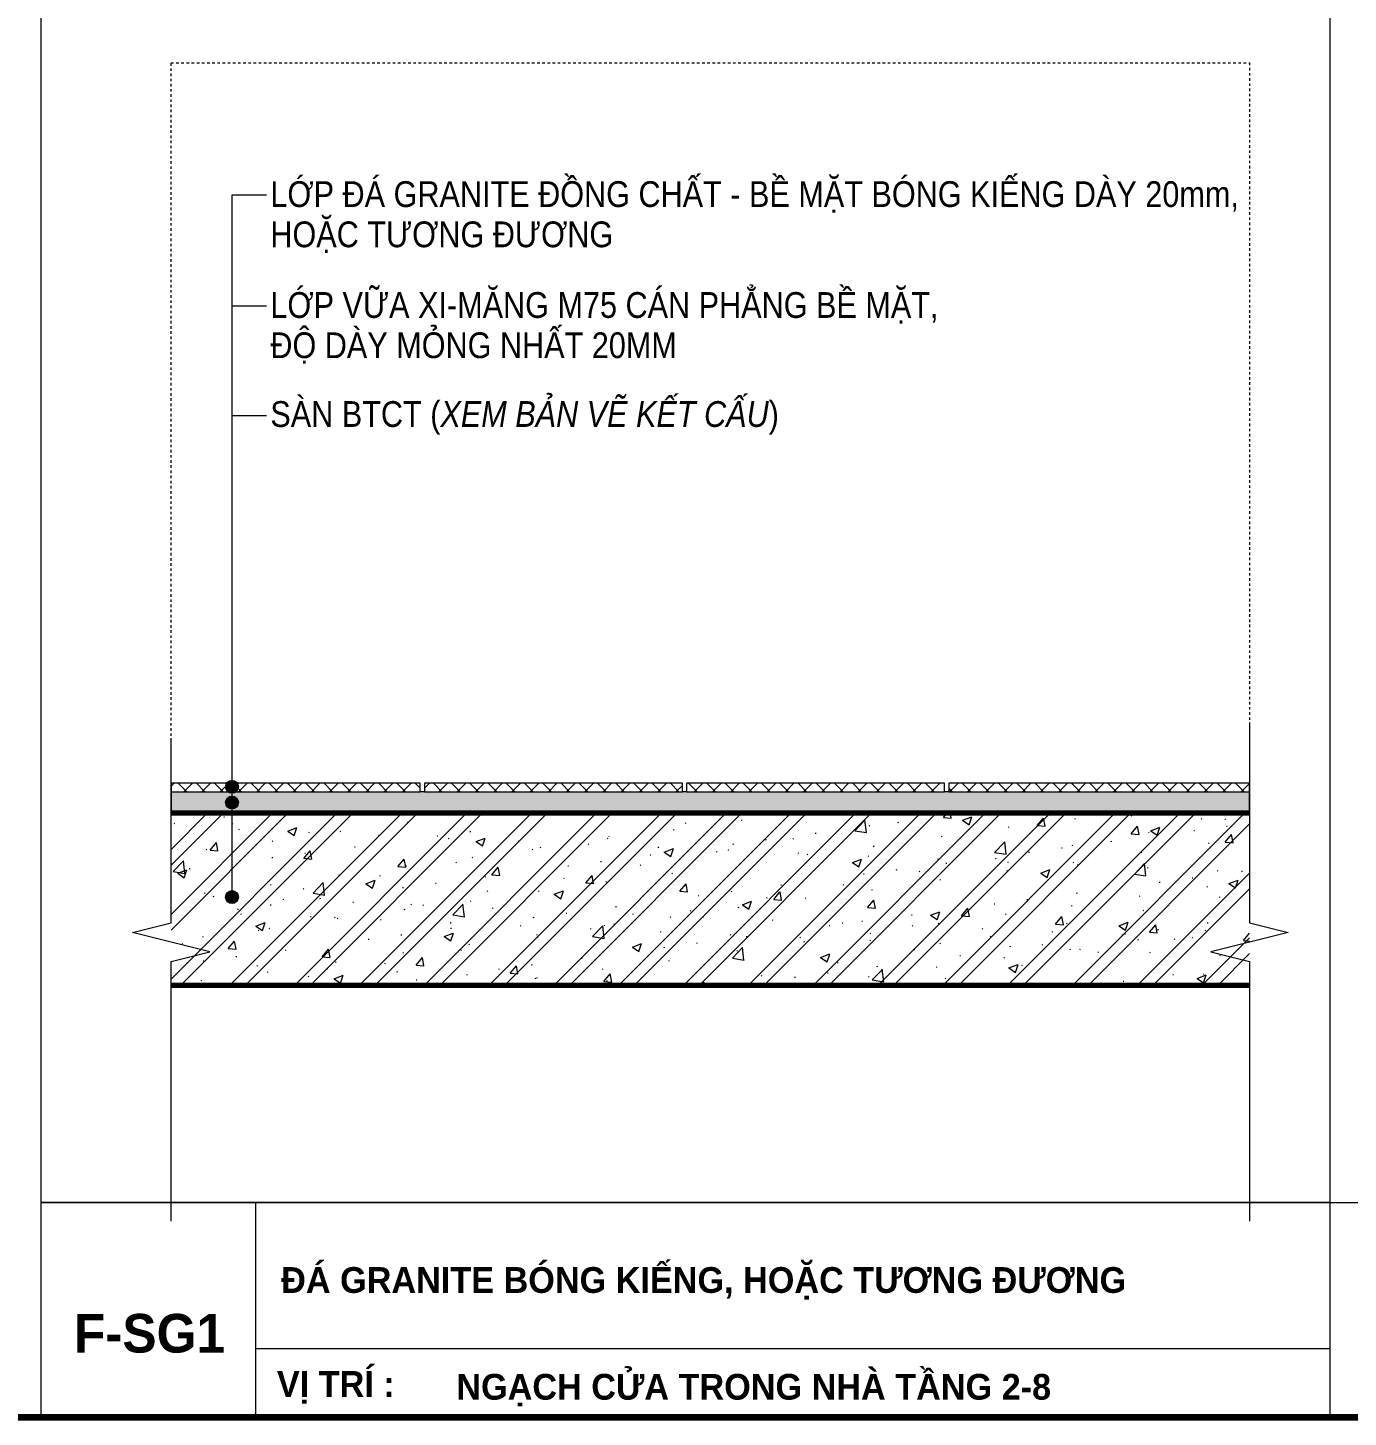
# Model space of a CAD drawing. Header units: millimetres. Extents: x 2839 to 13349, y 2387 to 11762.
# Drawn here: x 3672 to 5209, y 2387 to 4004 of the extents above; entities that cross this region are included whole.
import ezdxf

# ---------------------------------------------------------------- set-up
doc = ezdxf.new("R2010")
doc.units = ezdxf.units.MM
doc.linetypes.add('Dash', pattern=[6, 3, -3])
for name, color, linetype, lineweight in [('A-DETL-2', 90, 'Continuous', 70), ('A-DETL-GENF-1', 7, 'Continuous', 18), ('A-DETL-GENF-2', 9, 'Continuous', 18), ('A-DETL-THIN', 151, 'Continuous', 18), ('A-DETL-WIDE', 214, 'Continuous', 100), ('A-FLOR-OVHD', 1, 'Dash', 18), ('G-ANNO-TEXT-1', 7, 'Continuous', 9), ('G-ANNO-TEXT-2', 250, 'Continuous', 9)]:
    doc.layers.add(name, color=color, linetype=linetype, lineweight=lineweight)
doc.styles.add('Arial_3', font='arial_0.ttf', dxfattribs={"width": 0.85, "height": 30})
doc.styles.add('Arial_B_1', font='arialbd_0.ttf', dxfattribs={"width": 0.95, "height": 45})
doc.styles.add('Arial_B_2', font='arialbd_0.ttf', dxfattribs={"width": 0.95, "height": 30})

msp = doc.modelspace()

# ---------------------------------------------------------------- hatches: boundary and pattern name
at = {"layer": 'A-DETL-GENF-1'}
h = msp.add_hatch(dxfattribs=at)
h.set_pattern_fill('FP_40', color=256, style=0, pattern_type=2)
h.set_pattern_definition([(45, (-2094.63, -3363.992), (-10.606602, 10.606602), []), (135, (-2094.63, -3363.992), (-10.606602, -10.606602), [])])
h.paths.add_polyline_path([(4134.1, 3114.9), (4434.1, 3114.9), (4434.1, 3124.9), (4134.1, 3124.9)])
h.paths.add_polyline_path([(4439.1, 3114.9), (4739.1, 3114.9), (4739.1, 3124.9), (4439.1, 3124.9)])
h.paths.add_polyline_path([(5094.1, 3114.9), (5094.1, 3124.9), (4744.1, 3124.9), (4744.1, 3114.9)])
h.paths.add_polyline_path([(3839.1, 3114.9), (4129.1, 3114.9), (4129.1, 3124.9), (3839.1, 3124.9)])
h = msp.add_hatch(dxfattribs=at)
h.set_pattern_fill('FP_39', color=256, style=0, pattern_type=2)
h.set_pattern_definition([(0, (-2094.63, -3363.992), (48.768, 12.192), [2.012, -34.564, 2.012, -34.564, -195.072]), (0, (-2094.63, -3363.992), (48.768, 12.192), [-73.152, 0, -195.072]), (0, (-2094.63, -3363.992), (48.768, 12.192), [0, -73.152, 2.012, -71.14, -121.92]), (0, (-2094.63, -3363.992), (48.768, 12.192), [-146.304, 2.012, -34.564, 0, -85.344]), (0, (-2094.63, -3363.992), (48.768, 12.192), [0, -182.88, 2.012, -22.372, -60.96]), (0, (-2094.63, -3363.992), (48.768, 12.192), [-207.264, 2.012, -58.948]), (120, (-2076.342, -3357.896), (-34.942582, 36.138327), [2.012, -34.564, 2.012, -34.564, -195.072]), (120, (-2076.342, -3357.896), (-34.942582, 36.138327), [-73.152, 0, -195.072]), (120, (-2076.342, -3357.896), (-34.942582, 36.138327), [0, -73.152, 2.012, -71.14, -121.92]), (120, (-2076.342, -3357.896), (-34.942582, 36.138327), [-146.304, 2.012, -34.564, 0, -85.344]), (120, (-2076.342, -3357.896), (-34.942582, 36.138327), [0, -182.88, 2.012, -22.372, -60.96]), (120, (-2076.342, -3357.896), (-34.942582, 36.138327), [-207.264, 2.012, -58.948]), (240, (-2070.246, -3333.512), (-13.825418, -48.330327), [2.012, -34.564, 2.012, -34.564, -195.072]), (240, (-2070.246, -3333.512), (-13.825418, -48.330327), [-73.152, 0, -195.072]), (240, (-2070.246, -3333.512), (-13.825418, -48.330327), [0, -73.152, 2.012, -71.14, -121.92]), (240, (-2070.246, -3333.512), (-13.825418, -48.330327), [-146.304, 2.012, -34.564, 0, -85.344]), (240, (-2070.246, -3333.512), (-13.825418, -48.330327), [0, -182.88, 2.012, -22.372, -60.96]), (240, (-2070.246, -3333.512), (-13.825418, -48.330327), [-207.264, 2.012, -58.948])])
h.paths.add_polyline_path([(4744.1, 3089.9), (5094.1, 3089.9), (5094.1, 3114.9), (3839.1, 3114.9), (3839.1, 3089.9), (4739.1, 3089.9)])
at = {"layer": 'A-DETL-GENF-2'}
h = msp.add_hatch(dxfattribs=at)
h.set_pattern_fill('FP_13', color=256, style=0, pattern_type=2)
h.set_pattern_definition([(50, (37.09, 0), (109.3103, -9.5638), [11.43, -125.73]), (355, (37.09, 0), (-21.1454, 114.6342), [9.144, -100.584]), (100.451, (46.2, -0.8), (88.1655, 105.0698), [9.714, -106.854]), (46.184, (37.1, 30.48), (162.6475, -25.2258), [17.145, -188.595]), (96.636, (50.65, 28.38), (142.4415, 148.4563), [14.571, -160.281]), (351.184, (37.1, 30.48), (142.4433, 148.455), [13.716, -150.876]), (21, (52.33, 22.86), (90.9683, -61.3593), [11.43, -125.73]), (326, (52.33, 22.86), (37.0815, 110.5128), [9.144, -100.584]), (71.451, (59.91, 17.75), (128.0502, 49.1526), [9.714, -106.854]), (37.5, (37.093, 0), (1.8536, 50.73325), [1.006, -98.359, 1.006, -101.102, -100.965]), (37.5, (37.093, 0), (1.8536, 50.73325), [-201.473, 1.006, -99.959]), (7.5, (37.093, 0), (40.0923, 60.10833), [1.006, -57.211, 1.006, -96.073, -38.481]), (7.5, (37.093, 0), (40.0923, 60.10833), [-155.296, 1.006, -37.475]), (327.5, (3.11, 0), (81.355, -3.43733), [1.006, -37.094, 1.006, -117.866, -157.734]), (327.5, (3.11, 0), (81.355, -3.43733), [-156.972, 1.006, -156.728]), (317.5, (-12.13, 0), (88.87804, 15.25595), [1.006, -48.524, 1.006, -77.937, -112.014]), (317.5, (-12.13, 0), (88.87804, 15.25595), [-128.473, 1.006, -111.008]), (45, (37.093, 0), (-37.71708, 37.71708), []), (45, (37.093, 57.15), (-37.71708, 37.71708), [])])
h.paths.add_polyline_path([(5094.1, 2889.9), (5094.1, 3089.9), (3839.1, 3089.9), (3839.1, 2889.9)])
at = {"layer": 'G-ANNO-TEXT-2'}
h = msp.add_hatch(color=256, dxfattribs=at)
edge = h.paths.add_edge_path()
edge.add_arc((3910.1, 3120.7), 7.5, 0, 360)
h = msp.add_hatch(color=256, dxfattribs=at)
edge = h.paths.add_edge_path()
edge.add_arc((3910.1, 3102.4), 7.5, 0, 360)
h = msp.add_hatch(color=256, dxfattribs=at)
edge = h.paths.add_edge_path()
edge.add_arc((3910.1, 2992.3), 7.5, 0, 360)

# ---------------------------------------------------------------- linework, layer by layer
at = {"layer": 'A-DETL-2'}
for p, q in [((5094.1, 3089.9), (3839.1, 3089.9)), ((3839.1, 2889.9), (5094.1, 2889.9))]:
    msp.add_line(p, q, dxfattribs=at)
at = {"layer": 'A-DETL-THIN'}
for p, q in [((3687.6, 10786.9), (3687.6, 2386.9)), ((5187.6, 10786.9), (5187.6, 2386.9)), ((5094.1, 3192.4), (5094.1, 2962.4)), ((3839.1, 2962.4), (3839.1, 3177.4)), ((4129.1, 3124.9), (3839.1, 3124.9)), ((3839.1, 3124.9), (3839.1, 3114.9)), ((4129.1, 3114.9), (4129.1, 3124.9)), ((4134.1, 3124.9), (4134.1, 3114.9)), ((4434.1, 3124.9), (4134.1, 3124.9)), ((4434.1, 3114.9), (4434.1, 3124.9)), ((4439.1, 3124.9), (4439.1, 3114.9)), ((4739.1, 3124.9), (4439.1, 3124.9)), ((4739.1, 3114.9), (4739.1, 3124.9)), ((5094.1, 3124.9), (4744.1, 3124.9)), ((4744.1, 3124.9), (4744.1, 3114.9)), ((5094.1, 3114.9), (5094.1, 3124.9)), ((3839.1, 3114.9), (3839.1, 3089.9)), ((3839.1, 3114.9), (4129.1, 3114.9)), ((4134.1, 3114.9), (4129.1, 3114.9)), ((4134.1, 3114.9), (4434.1, 3114.9)), ((4439.1, 3114.9), (4434.1, 3114.9)), ((4439.1, 3114.9), (4739.1, 3114.9)), ((4744.1, 3114.9), (4739.1, 3114.9)), ((4744.1, 3114.9), (5094.1, 3114.9)), ((5094.1, 3089.9), (5094.1, 3114.9)), ((3794.1, 2951.1), (3839.1, 2962.4)), ((5094.1, 2962.4), (5139.1, 2951.1)), ((3884.1, 2928.6), (3794.1, 2951.1)), ((5139.1, 2951.1), (5049.1, 2928.6)), ((3839.1, 2917.4), (3884.1, 2928.6)), ((5049.1, 2928.6), (5094.1, 2917.4)), ((3839.1, 2614.9), (3839.1, 2917.4)), ((5094.1, 2917.4), (5094.1, 2614.9)), ((3687.6, 2636.9), (8187.6, 2636.9)), ((5187.6, 2636.9), (3687.6, 2636.9)), ((5187.6, 2636.9), (3687.6, 2636.9)), ((3937.6, 2636.9), (3937.6, 2386.9)), ((3937.6, 2466.9), (5187.6, 2466.9)), ((3547.6, 2386.9), (8187.6, 2386.9))]:
    msp.add_line(p, q, dxfattribs=at)
at = {"layer": 'A-DETL-WIDE'}
msp.add_line((3547.6, 2386.9), (8187.6, 2386.9), dxfattribs=at)
at = {"layer": 'A-FLOR-OVHD'}
for p, q in [((3839.1, 3089.9), (3839.1, 3963.5)), ((3839.1, 3963.5), (5094.1, 3963.5)), ((5094.1, 3963.5), (5094.1, 3089.9))]:
    msp.add_line(p, q, dxfattribs=at)
at = {"layer": 'G-ANNO-TEXT-2'}
for p, q in [((3910.1, 3809.9), (3950.2, 3809.9)), ((3910.1, 3120.7), (3910.1, 3809.9)), ((3910.1, 3680.7), (3950.2, 3680.7)), ((3910.1, 3102.4), (3910.1, 3680.7)), ((3910.1, 3552.9), (3950.2, 3552.9)), ((3910.1, 2992.3), (3910.1, 3552.9))]:
    msp.add_line(p, q, dxfattribs=at)
for centre in [(3910.1, 3120.7), (3910.1, 3102.4), (3910.1, 2992.3)]:
    msp.add_circle(centre, 7.5, dxfattribs=at)

# ---------------------------------------------------------------- texts
at = {"layer": 'G-ANNO-TEXT-1', "line_spacing_factor": 0.936439}
for s, insert, char_height, width, attachment_point, style in [('\\pxt0.0425,0.085,0.1275,0.17,0.2125,0.255,0.2975,0.34,0.3825,0.425,0.4675,0.51,0.5525,0.595,0.6375,0.68,0.7225,0.765,0.8075,0.85,0.8925,0.935,0.9775,1.02,1.0625,1.105,1.1475,1.19,1.2325,1.275,1.3175,1.36;{LỚP ĐÁ GRANITE ĐỒNG CHẤT - BỀ MẶT BÓNG KIẾNG DÀY 20mm, HOẶC TƯƠNG ĐƯƠNG}', (3954.7, 3825.6), 30, 1148.648, 1, 'Arial_3'), ('\\pxt0.0425,0.085,0.1275,0.17,0.2125,0.255,0.2975,0.34,0.3825,0.425,0.4675,0.51,0.5525,0.595,0.6375,0.68,0.7225,0.765,0.8075,0.85,0.8925,0.935,0.9775,1.02,1.0625,1.105,1.1475,1.19,1.2325,1.275,1.3175,1.36;{LỚP VỮA XI-MĂNG M75 CÁN PHẲNG BỀ MẶT,\\PĐỘ DÀY MỎNG NHẤT 20MM}', (3954.7, 3696.5), 30, 981.75, 1, 'Arial_3'), ('\\pxt0.0425,0.085,0.1275,0.17,0.2125,0.255,0.2975,0.34,0.3825,0.425,0.4675,0.51,0.5525,0.595,0.6375,0.68,0.7225,0.765,0.8075,0.85,0.8925,0.935,0.9775,1.02,1.0625,1.105,1.1475,1.19,1.2325,1.275,1.3175,1.36;{SÀN BTCT (\\fArial|b0|i1|c0|p34;XEM BẢN VẼ KẾT CẤU\\fArial|b0|i0|c0|p34;)}', (3954.7, 3569.6), 30, 979.965, 1, 'Arial_3'), ('\\pxt5.7,11.4,17.1,22.8,28.5,34.2,39.9,45.6,51.3,57,62.7,68.4,74.1,79.8,85.5,91.2,96.9,102.6,108.3,114,119.7,125.4,131.1,136.8,142.5,148.2,153.9,159.6,165.3,171,176.7,182.4;{ĐÁ GRANITE BÓNG KIẾNG, HOẶC TƯƠNG ĐƯƠNG}', (3967.3, 2542.7), 30, 1220.655, 4, 'Arial_B_2'), ('\\pxqc,t3.16667,6.33333,9.5,12.66667,15.83333,19,22.16667,25.33333,28.5,31.66667,34.83333,38,41.16667,44.33333,47.5,50.66667,53.83333,57,60.16667,63.33333,66.5,69.66667,72.83333,76,79.16667,82.33333,85.5,88.66667,91.83333,95,98.16667,101.33333;{F-SG1}', (3814.1, 2484.3), 45, 180.914, 5, 'Arial_B_1'), ('\\pxt5.7,11.4,17.1,22.8,28.5,34.2,39.9,45.6,51.3,57,62.7,68.4,74.1,79.8,85.5,91.2,96.9,102.6,108.3,114,119.7,125.4,131.1,136.8,142.5,148.2,153.9,159.6,165.3,171,176.7,182.4;{VỊ TRÍ :}', (3962.3, 2421.7), 30, 142.774, 4, 'Arial_B_2'), ('\\pxt5.7,11.4,17.1,22.8,28.5,34.2,39.9,45.6,51.3,57,62.7,68.4,74.1,79.8,85.5,91.2,96.9,102.6,108.3,114,119.7,125.4,131.1,136.8,142.5,148.2,153.9,159.6,165.3,171,176.7,182.4;{NGẠCH CỬA TRONG NHÀ TẦNG 2-8}', (4171.1, 2418.4), 30, 995.362, 4, 'Arial_B_2')]:
    msp.add_mtext(s, dxfattribs=dict(at, insert=insert, char_height=char_height, width=width, attachment_point=attachment_point, style=style))

doc.saveas('drawing.dxf')
